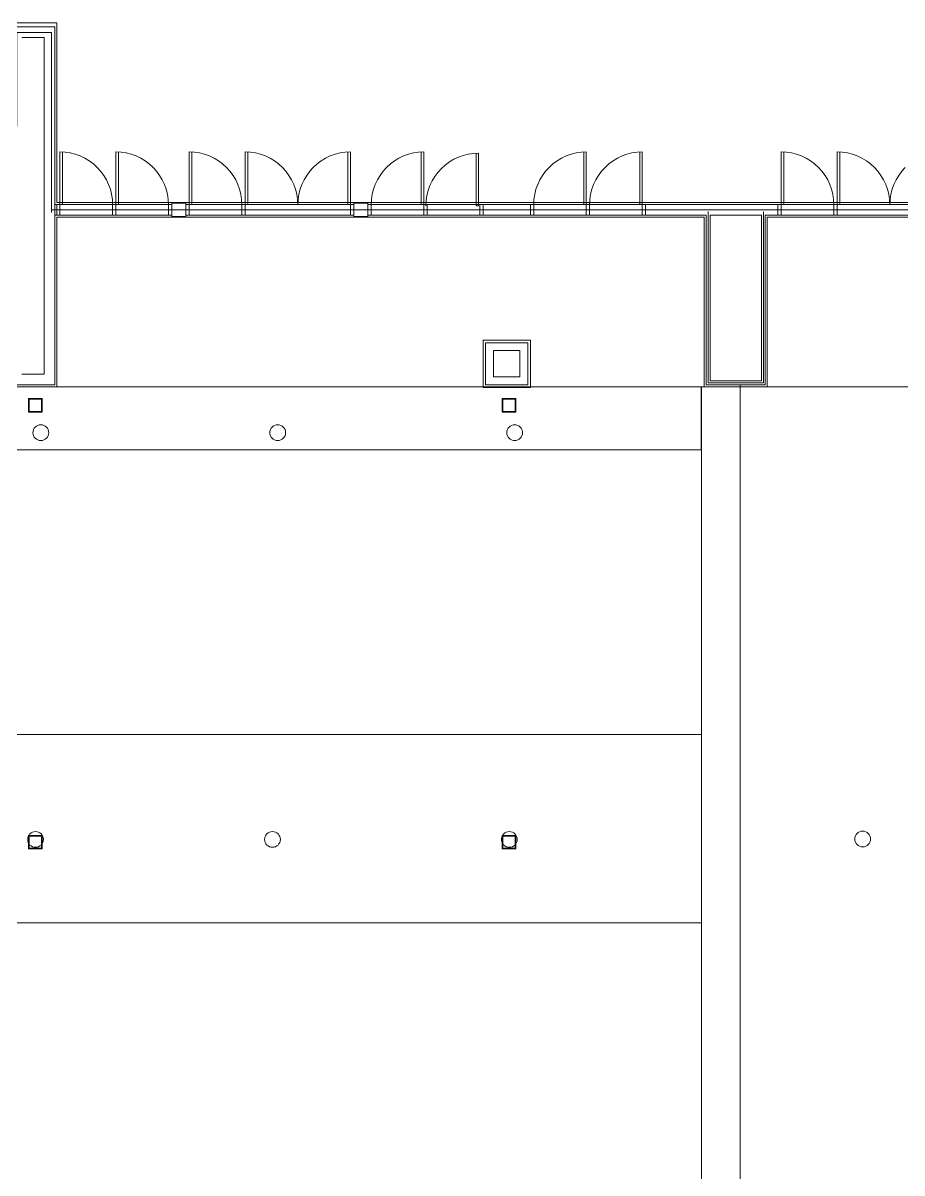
# Model space of a CAD drawing. Header units: inches. Extents: x -3410 to 5259, y -1080 to 3208.
# Drawn here: x -1086 to -418, y 1526 to 2400 of the extents above; entities that cross this region are included whole.
import ezdxf

# ---------------------------------------------------------------- set-up
doc = ezdxf.new("R2010")
doc.units = ezdxf.units.IN
doc.header["$LTSCALE"] = 48
doc.header["$MEASUREMENT"] = 0
for name, color, linetype, lineweight in [('Venue-Airwall Closed', 7, 'Continuous', 5), ('Venue-Ceiling-Main', 7, 'Continuous', 5), ('Venue-Colunms', 7, 'Continuous', 5), ('Venue-Floor Pockets', 7, 'Continuous', 5), ('Venue-Rigging Points', 7, 'Continuous', 5), ('Venue-Walls and Doors', 7, 'Continuous', 5)]:
    doc.layers.add(name, color=color, linetype=linetype, lineweight=lineweight)

# ---------------------------------------------------------------- blocks, each defined once
blk = doc.blocks.new('Group-1')
at = {"layer": 'Venue-Floor Pockets', "color": 7, "linetype": 'Continuous', "lineweight": 15, "transparency": 33554687}
for points in [[(5.15, 5.15, 0), (-5.15, 5.15, 0), (-5.15, -5.15, 0), (5.15, -5.15, 0), (5.15, 5.15, 0)], [(-5.15, -5.15, 0), (-5.15, 5.15, 0)], [(4.65, 4.65, 0), (-4.65, 4.65, 0), (-4.65, -4.65, 0), (4.65, -4.65, 0), (4.65, 4.65, 0)]]:
    blk.add_polyline3d(points, dxfattribs=at)
blk = doc.blocks.new('FLRBOX')
at = {"layer": 'Venue-Floor Pockets', "color": 7, "transparency": 33554687}
blk.add_blockref('Group-1', (0, 0), dxfattribs=at)
blk = doc.blocks.new('High rig points')
at = {"layer": 'Venue-Rigging Points', "color": 7, "linetype": 'Continuous', "lineweight": 5, "transparency": 33554687}
blk.add_circle((0, -0.02), 6, dxfattribs=at)
for start, end in [(0, 90), (180, 270)]:
    blk.add_arc((0, -0.02), 6, start, end, dxfattribs=at)
blk = doc.blocks.new('Low Hang point')
at = {"layer": 'Venue-Rigging Points', "color": 7, "linetype": 'Continuous', "lineweight": 5, "transparency": 33554687}
blk.add_circle((0, 0), 6, dxfattribs=at)
for start, end in [(0, 90), (180, 270)]:
    blk.add_arc((0, 0), 6, start, end, dxfattribs=at)

msp = doc.modelspace()

# ---------------------------------------------------------------- linework, layer by layer
at = {"layer": 'Venue-Airwall Closed', "color": 7, "linetype": 'Continuous', "lineweight": 5, "transparency": 33554687}
msp.add_line((-540.7, -4.75), (-540.7, 2124.38), dxfattribs=at)
at = {"layer": 'Venue-Ceiling-Main', "color": 7, "linetype": 'Continuous', "lineweight": 5, "transparency": 33554687}
for points in [[(-1407.33, 2123.25, 421), (-570.33, 2123.25, 421), (-570.33, 2075.25, 421), (-1407.33, 2075.25, 421)], [(-1407.33, 2123.25, 420), (-570.33, 2123.25, 420), (-570.33, 2075.25, 420), (-1407.33, 2075.25, 420)], [(-1407.33, 2123.25, 420), (-1407.33, 2123.25, 421), (-570.33, 2123.25, 421), (-570.33, 2123.25, 420)], [(-570.33, 2123.25, 420), (-570.33, 2123.25, 421), (-570.33, 2075.25, 421), (-570.33, 2075.25, 420)], [(-570.26, 2123.25, 337), (-333.26, 2123.25, 337), (-333.26, 0.16, 337), (-570.26, 0.16, 337)], [(-570.26, 2123.25, 336), (-333.26, 2123.25, 336), (-333.26, 0.16, 336), (-570.26, 0.16, 336)], [(-570.26, 0.16, 336), (-570.26, 0.16, 337), (-570.26, 2123.25, 337), (-570.26, 2123.25, 336)], [(-570.26, 2123.25, 336), (-570.26, 2123.25, 337), (-333.26, 2123.25, 337), (-333.26, 2123.25, 336)], [(-570.33, 2075.25, 420), (-570.33, 2075.25, 421), (-1407.33, 2075.25, 421), (-1407.33, 2075.25, 420)], [(-1407.31, 1858.9, 421), (-570.31, 1858.9, 421), (-570.31, 1715.9, 421), (-1407.31, 1715.9, 421)], [(-1407.31, 1858.9, 420), (-570.31, 1858.9, 420), (-570.31, 1715.9, 420), (-1407.31, 1715.9, 420)], [(-1407.31, 1858.9, 420), (-1407.31, 1858.9, 421), (-570.31, 1858.9, 421), (-570.31, 1858.9, 420)], [(-570.31, 1858.9, 420), (-570.31, 1858.9, 421), (-570.31, 1715.9, 421), (-570.31, 1715.9, 420)], [(-570.31, 1715.9, 420), (-570.31, 1715.9, 421), (-1407.31, 1715.9, 421), (-1407.31, 1715.9, 420)]]:
    msp.add_3dface(points, dxfattribs=at)
at = {"layer": 'Venue-Colunms', "color": 7, "linetype": 'Continuous', "lineweight": 15, "transparency": 33554687}
for points in [[(-736.2, 2122.75, 0), (-736.2, 2158.75, 0)], [(-700.2, 2158.75, 0), (-736.2, 2158.75, 0)], [(-734.2, 2124.74, 0), (-702.2, 2124.74, 0), (-702.2, 2156.74, 0), (-734.2, 2156.74, 0), (-734.2, 2124.74, 0)], [(-728.2, 2130.74, 0), (-708.2, 2130.74, 0), (-708.2, 2150.74, 0), (-728.2, 2150.74, 0), (-728.2, 2130.74, 0)], [(-700.2, 2122.75, 0), (-700.2, 2158.75, 0)], [(-700.2, 2122.75, 0), (-736.2, 2122.75, 0)]]:
    msp.add_polyline3d(points, dxfattribs=at)
at = {"layer": 'Venue-Walls and Doors', "transparency": 33554687}
for points in [[(-1060.18, 2399.75, 0), (-1096.18, 2399.75, 0)], [(-1094.68, 2396.75, 0), (-1061.68, 2396.75, 0)], [(-1061.68, 2124.75, 0), (-1061.68, 2396.75, 0)], [(-1060.18, 2263.25, 0), (-1060.18, 2399.75, 0)], [(-1412.83, 2127.75, 0), (-1412.83, 2155.84, 0), (-1448.78, 2155.84, 0), (-1448.78, 2392.54, 0), (-1162, 2392.54, 0), (-1162, 2321.14, 0), (-1090.53, 2321.14, 0), (-1090.53, 2392.54, 0), (-1064.18, 2392.54, 0), (-1064.18, 2255.65, 0)], [(-1086.68, 2388.75, 0), (-1069.68, 2388.75, 0)], [(-1069.68, 2132.75, 0), (-1069.68, 2388.75, 0)], [(-1017.68, 2261.75, 0), (-1017.87, 2265.66, 0), (-1018.45, 2269.54, 0), (-1019.4, 2273.35, 0), (-1020.72, 2277.05, 0), (-1022.4, 2280.6, 0), (-1024.42, 2283.96, 0), (-1026.76, 2287.12, 0), (-1029.39, 2290.03, 0), (-1032.3, 2292.66, 0), (-1035.46, 2295, 0), (-1038.82, 2297.02, 0), (-1042.37, 2298.7, 0), (-1046.07, 2300.02, 0), (-1049.88, 2300.98, 0), (-1053.76, 2301.55, 0), (-1057.68, 2301.75, 0), (-1057.68, 2261.75, 0), (-1055.74, 2261.75, 0), (-1055.74, 2301.75, 0)], [(-975.18, 2261.75, 0), (-975.37, 2265.66, 0), (-975.95, 2269.54, 0), (-976.9, 2273.35, 0), (-978.22, 2277.05, 0), (-979.9, 2280.6, 0), (-981.92, 2283.96, 0), (-984.26, 2287.12, 0), (-986.89, 2290.03, 0), (-989.8, 2292.66, 0), (-992.96, 2295, 0), (-996.32, 2297.02, 0), (-999.87, 2298.7, 0), (-1003.57, 2300.02, 0), (-1007.38, 2300.98, 0), (-1011.26, 2301.55, 0), (-1015.18, 2301.75, 0), (-1015.18, 2261.75, 0), (-1013.24, 2261.75, 0), (-1013.24, 2301.75, 0)], [(-919.43, 2261.75, 0), (-919.62, 2265.66, 0), (-920.2, 2269.54, 0), (-921.15, 2273.35, 0), (-922.47, 2277.05, 0), (-924.15, 2280.6, 0), (-926.17, 2283.96, 0), (-928.51, 2287.12, 0), (-931.14, 2290.03, 0), (-934.05, 2292.66, 0), (-937.21, 2295, 0), (-940.57, 2297.02, 0), (-944.12, 2298.7, 0), (-947.82, 2300.02, 0), (-951.63, 2300.98, 0), (-955.51, 2301.55, 0), (-959.43, 2301.75, 0), (-959.43, 2261.75, 0), (-957.49, 2261.75, 0), (-957.49, 2301.75, 0)], [(-838.88, 2301.75, 0), (-838.88, 2261.75, 0), (-836.93, 2261.75, 0), (-836.93, 2301.75, 0), (-840.85, 2301.55, 0), (-844.74, 2300.98, 0), (-848.55, 2300.02, 0), (-852.24, 2298.7, 0), (-855.79, 2297.02, 0), (-859.16, 2295, 0), (-862.31, 2292.66, 0), (-865.22, 2290.03, 0), (-867.86, 2287.12, 0), (-870.19, 2283.96, 0), (-872.21, 2280.6, 0), (-873.89, 2277.05, 0), (-875.21, 2273.35, 0), (-876.17, 2269.54, 0), (-876.74, 2265.66, 0), (-876.93, 2261.75, 0), (-877.12, 2265.66, 0), (-877.7, 2269.54, 0), (-878.65, 2273.35, 0), (-879.97, 2277.05, 0), (-881.65, 2280.6, 0), (-883.67, 2283.96, 0), (-886.01, 2287.12, 0), (-888.64, 2290.03, 0), (-891.55, 2292.66, 0), (-894.71, 2295, 0), (-898.07, 2297.02, 0), (-901.62, 2298.7, 0), (-905.32, 2300.02, 0), (-909.13, 2300.98, 0), (-913.01, 2301.55, 0), (-916.93, 2301.75, 0), (-916.93, 2261.75, 0), (-914.99, 2261.75, 0), (-914.99, 2301.75, 0)], [(-821.2, 2261.75, 0), (-821.01, 2265.66, 0), (-820.44, 2269.54, 0), (-819.48, 2273.35, 0), (-818.16, 2277.05, 0), (-816.48, 2280.6, 0), (-814.46, 2283.96, 0), (-812.13, 2287.12, 0), (-809.49, 2290.03, 0), (-806.58, 2292.66, 0), (-803.43, 2295, 0), (-800.06, 2297.02, 0), (-796.51, 2298.7, 0), (-792.82, 2300.02, 0), (-789.01, 2300.98, 0), (-785.12, 2301.55, 0), (-781.2, 2301.75, 0), (-781.2, 2261.75, 0), (-783.15, 2261.75, 0), (-783.15, 2301.75, 0)], [(-779.58, 2260.87, 0), (-779.39, 2264.78, 0), (-778.81, 2268.67, 0), (-777.86, 2272.48, 0), (-776.54, 2276.17, 0), (-774.86, 2279.72, 0), (-772.84, 2283.09, 0), (-770.5, 2286.24, 0), (-767.86, 2289.15, 0), (-764.96, 2291.79, 0), (-761.8, 2294.13, 0), (-758.44, 2296.15, 0), (-754.89, 2297.83, 0), (-751.19, 2299.15, 0), (-747.38, 2300.1, 0), (-743.5, 2300.68, 0), (-739.58, 2300.87, 0), (-739.58, 2260.87, 0), (-741.52, 2260.87, 0), (-741.52, 2300.87, 0)], [(-697.7, 2261.75, 0), (-697.51, 2265.66, 0), (-696.94, 2269.54, 0), (-695.98, 2273.35, 0), (-694.66, 2277.05, 0), (-692.98, 2280.6, 0), (-690.96, 2283.97, 0), (-688.63, 2287.12, 0), (-685.99, 2290.03, 0), (-683.08, 2292.67, 0), (-679.93, 2295, 0), (-676.56, 2297.02, 0), (-673.01, 2298.7, 0), (-669.32, 2300.02, 0), (-665.51, 2300.98, 0), (-661.62, 2301.55, 0), (-657.7, 2301.75, 0), (-657.7, 2261.75, 0), (-659.65, 2261.75, 0), (-659.65, 2301.75, 0)], [(-655.2, 2261.75, 0), (-655.01, 2265.66, 0), (-654.44, 2269.54, 0), (-653.48, 2273.35, 0), (-652.16, 2277.05, 0), (-650.48, 2280.6, 0), (-648.46, 2283.97, 0), (-646.13, 2287.12, 0), (-643.49, 2290.03, 0), (-640.58, 2292.67, 0), (-637.43, 2295, 0), (-634.06, 2297.02, 0), (-630.51, 2298.7, 0), (-626.82, 2300.02, 0), (-623.01, 2300.98, 0), (-619.12, 2301.55, 0), (-615.2, 2301.75, 0), (-615.2, 2261.75, 0), (-617.15, 2261.75, 0), (-617.15, 2301.75, 0)], [(-469.59, 2261.75, 0), (-469.78, 2265.66, 0), (-470.36, 2269.54, 0), (-471.31, 2273.35, 0), (-472.63, 2277.05, 0), (-474.31, 2280.6, 0), (-476.33, 2283.96, 0), (-478.66, 2287.12, 0), (-481.3, 2290.03, 0), (-484.21, 2292.66, 0), (-487.36, 2295, 0), (-490.73, 2297.02, 0), (-494.28, 2298.7, 0), (-497.98, 2300.02, 0), (-501.78, 2300.98, 0), (-505.67, 2301.55, 0), (-509.59, 2301.75, 0), (-509.59, 2261.75, 0), (-507.64, 2261.75, 0), (-507.64, 2301.75, 0)], [(-415.38, 2290.03, 0), (-418.01, 2287.12, 0), (-420.35, 2283.96, 0), (-422.37, 2280.6, 0), (-424.05, 2277.05, 0), (-425.37, 2273.35, 0), (-426.32, 2269.54, 0), (-426.9, 2265.66, 0), (-427.09, 2261.75, 0), (-427.28, 2265.66, 0), (-427.86, 2269.54, 0), (-428.81, 2273.35, 0), (-430.13, 2277.05, 0), (-431.81, 2280.6, 0), (-433.83, 2283.96, 0), (-436.16, 2287.12, 0), (-438.8, 2290.03, 0), (-441.71, 2292.66, 0), (-444.86, 2295, 0), (-448.23, 2297.02, 0), (-451.78, 2298.7, 0), (-455.48, 2300.02, 0), (-459.28, 2300.98, 0), (-463.17, 2301.55, 0), (-467.09, 2301.75, 0), (-467.09, 2261.75, 0), (-465.14, 2261.75, 0), (-465.14, 2301.75, 0)], [(-370.12, 2257.75, 0), (-1064.18, 2257.75, 0)], [(-1060.18, 2261.75, 0), (-1061.68, 2261.75, 0)], [(-1060.18, 2263.25, 0), (-376.2, 2263.25, 0)], [(-1060.18, 2253.75, 0), (-1060.18, 2261.75, 0)], [(-1057.68, 2261.75, 0), (-1060.18, 2261.75, 0)], [(-1017.68, 2261.75, 0), (-1057.68, 2261.75, 0)], [(-1057.68, 2253.75, 0), (-1057.68, 2261.75, 0)], [(-1017.68, 2253.75, 0), (-1017.68, 2261.75, 0)], [(-1015.18, 2261.75, 0), (-1017.68, 2261.75, 0)], [(-975.18, 2261.75, 0), (-1015.18, 2261.75, 0)], [(-1015.18, 2253.75, 0), (-1015.18, 2261.75, 0)], [(-975.18, 2253.75, 0), (-975.18, 2261.75, 0)], [(-972.68, 2261.75, 0), (-975.18, 2261.75, 0)], [(-959.43, 2261.75, 0), (-961.93, 2261.75, 0)], [(-919.43, 2261.75, 0), (-959.43, 2261.75, 0)], [(-959.43, 2253.75, 0), (-959.43, 2261.75, 0)], [(-919.43, 2261.75, 0), (-919.43, 2253.75, 0)], [(-916.93, 2261.75, 0), (-919.43, 2261.75, 0)], [(-836.93, 2261.75, 0), (-916.93, 2261.75, 0)], [(-916.93, 2261.75, 0), (-916.93, 2253.75, 0)], [(-836.93, 2261.75, 0), (-836.93, 2253.75, 0)], [(-836.93, 2261.75, 0), (-834.43, 2261.75, 0)], [(-823.7, 2261.75, 0), (-821.2, 2261.75, 0)], [(-821.2, 2261.75, 0), (-781.2, 2261.75, 0)], [(-821.2, 2261.75, 0), (-821.2, 2253.75, 0)], [(-781.2, 2253.75, 0), (-781.2, 2261.75, 0)], [(-781.2, 2261.75, 0), (-778.7, 2261.75, 0)], [(-778.7, 2253.75, 0), (-778.7, 2261.75, 0)], [(-778.7, 2261.75, 0), (-738.7, 2261.75, 0)], [(-738.7, 2253.75, 0), (-738.7, 2261.75, 0)], [(-738.7, 2261.75, 0), (-736.2, 2261.75, 0)], [(-736.2, 2253.75, 0), (-736.2, 2261.75, 0)], [(-700.2, 2261.75, 0), (-736.2, 2261.75, 0)], [(-700.2, 2261.75, 0), (-700.2, 2253.75, 0)], [(-700.2, 2261.75, 0), (-697.7, 2261.75, 0)], [(-697.7, 2261.75, 0), (-697.7, 2253.75, 0)], [(-697.7, 2261.75, 0), (-657.7, 2261.75, 0)], [(-657.7, 2261.75, 0), (-657.7, 2253.75, 0)], [(-657.7, 2261.75, 0), (-655.2, 2261.75, 0)], [(-655.2, 2261.75, 0), (-655.2, 2253.75, 0)], [(-655.2, 2261.75, 0), (-615.2, 2261.75, 0)], [(-615.2, 2253.75, 0), (-615.2, 2261.75, 0)], [(-615.2, 2261.75, 0), (-612.7, 2261.75, 0)], [(-612.7, 2253.75, 0), (-612.7, 2261.75, 0)], [(-512.09, 2261.75, 0), (-612.7, 2261.75, 0)], [(-509.59, 2261.75, 0), (-512.09, 2261.75, 0)], [(-512.09, 2261.75, 0), (-512.09, 2253.75, 0)], [(-509.59, 2261.75, 0), (-469.59, 2261.75, 0)], [(-509.59, 2261.75, 0), (-509.59, 2253.75, 0)], [(-469.59, 2261.75, 0), (-469.59, 2253.75, 0)], [(-467.09, 2261.75, 0), (-469.59, 2261.75, 0)], [(-387.09, 2261.75, 0), (-467.09, 2261.75, 0)], [(-467.09, 2261.75, 0), (-467.09, 2253.75, 0)], [(-1060.18, 2253.75, 0), (-1061.68, 2253.75, 0)], [(-1057.68, 2253.75, 0), (-1060.18, 2253.75, 0)], [(-1017.68, 2253.75, 0), (-1057.68, 2253.75, 0)], [(-1015.18, 2253.75, 0), (-1017.68, 2253.75, 0)], [(-975.18, 2253.75, 0), (-1015.18, 2253.75, 0)], [(-972.68, 2253.75, 0), (-975.18, 2253.75, 0)], [(-959.43, 2253.75, 0), (-961.93, 2253.75, 0)], [(-919.43, 2253.75, 0), (-959.43, 2253.75, 0)], [(-916.93, 2253.75, 0), (-919.43, 2253.75, 0)], [(-836.93, 2253.75, 0), (-916.93, 2253.75, 0)], [(-836.93, 2253.75, 0), (-834.43, 2253.75, 0)], [(-823.7, 2253.75, 0), (-821.2, 2253.75, 0)], [(-821.2, 2253.75, 0), (-781.2, 2253.75, 0)], [(-781.2, 2253.75, 0), (-778.7, 2253.75, 0)], [(-778.7, 2253.75, 0), (-738.7, 2253.75, 0)], [(-738.7, 2253.75, 0), (-736.2, 2253.75, 0)], [(-736.2, 2253.75, 0), (-700.2, 2253.75, 0)], [(-700.2, 2253.75, 0), (-697.7, 2253.75, 0)], [(-697.7, 2253.75, 0), (-657.7, 2253.75, 0)], [(-657.7, 2253.75, 0), (-655.2, 2253.75, 0)], [(-655.2, 2253.75, 0), (-615.2, 2253.75, 0)], [(-615.2, 2253.75, 0), (-612.7, 2253.75, 0)], [(-612.7, 2253.75, 0), (-566.7, 2253.75, 0)], [(-566.7, 2124.75, 0), (-566.7, 2253.75, 0)], [(-563.7, 2127.75, 0), (-563.7, 2253.75, 0)], [(-563.7, 2253.75, 0), (-524.7, 2253.75, 0)], [(-524.7, 2127.75, 0), (-524.7, 2253.75, 0)], [(-521.7, 2124.75, 0), (-521.7, 2253.75, 0)], [(-521.7, 2253.75, 0), (-512.09, 2253.75, 0)], [(-509.59, 2253.75, 0), (-512.09, 2253.75, 0)], [(-509.59, 2253.75, 0), (-469.59, 2253.75, 0)], [(-467.09, 2253.75, 0), (-469.59, 2253.75, 0)], [(-387.09, 2253.75, 0), (-467.09, 2253.75, 0)], [(-1069.68, 2132.75, 0), (-1086.68, 2132.75, 0)], [(-1061.68, 2124.75, 0), (-1408.83, 2124.75, 0)], [(-521.7, 2124.75, 0), (-566.7, 2124.75, 0)], [(-524.7, 2127.75, 0), (-563.7, 2127.75, 0)]]:
    msp.add_polyline3d(points, dxfattribs=at)
for points in [[(-961.93, 2252.75), (-972.68, 2252.75), (-972.68, 2262.75), (-961.93, 2262.75)], [(-834.43, 2262.75), (-823.7, 2262.75), (-823.7, 2252.75), (-834.43, 2252.75)], [(-1060.18, 2123.25), (-1060.18, 2123.25, 420), (-1060.18, 2252.25, 420), (-1060.18, 2252.25)], [(-568.2, 2252.25), (-568.2, 2252.25, 420), (-1060.18, 2252.25, 420), (-1060.18, 2252.25)], [(-568.2, 2123.25), (-568.2, 2123.25, 420), (-568.2, 2252.25, 420), (-568.2, 2252.25)], [(-520.2, 2123.25), (-520.2, 2123.25, 420), (-520.2, 2252.25, 420), (-520.2, 2252.25)], [(-520.2, 2252.25), (-520.2, 2252.25, 420), (-376.2, 2252.25, 420), (-376.2, 2252.25)], [(-1060.18, 2123.25), (-1060.18, 2123.25, 420), (-1407.33, 2123.25, 420), (-1407.33, 2123.25)], [(-520.2, 2123.25), (-520.2, 2123.25, 420), (-568.2, 2123.25, 420), (-568.2, 2123.25)]]:
    msp.add_3dface(points, dxfattribs=at)
at = {"layer": 'Venue-Walls and Doors', "transparency": 33554687, "invisible_edges": 8}
msp.add_3dface([(-565.06, 2256.44), (-565.06, 2126.33), (-523.15, 2126.33), (-523.15, 2256.19)], dxfattribs=at)

# ---------------------------------------------------------------- block references
at = {"layer": 'Venue-Floor Pockets', "color": 7, "transparency": 33554687}
for p in [(-1076.4, 2109.15), (-716.4, 2109.15), (-1076.4, 1777.15), (-716.4, 1777.15)]:
    msp.add_blockref('FLRBOX', p, dxfattribs=at)
at = {"layer": 'Venue-Rigging Points', "color": 7, "transparency": 33554687}
for name, p, rotation in [('Low Hang point', (-1072.2, 2088.39, 336.4), 90), ('Low Hang point', (-892.2, 2088.39, 336.4), 90), ('Low Hang point', (-712.16, 2088.39, 336.4), 90), ('High rig points', (-1076.24, 1779.27, 418), 90), ('High rig points', (-896.24, 1779.27, 418), 90), ('High rig points', (-716.19, 1779.27, 418), 90), ('Low Hang point', (-447.71, 1779.58, 336.4), 270)]:
    msp.add_blockref(name, p, dxfattribs=dict(at, rotation=rotation))

doc.saveas('drawing.dxf')
